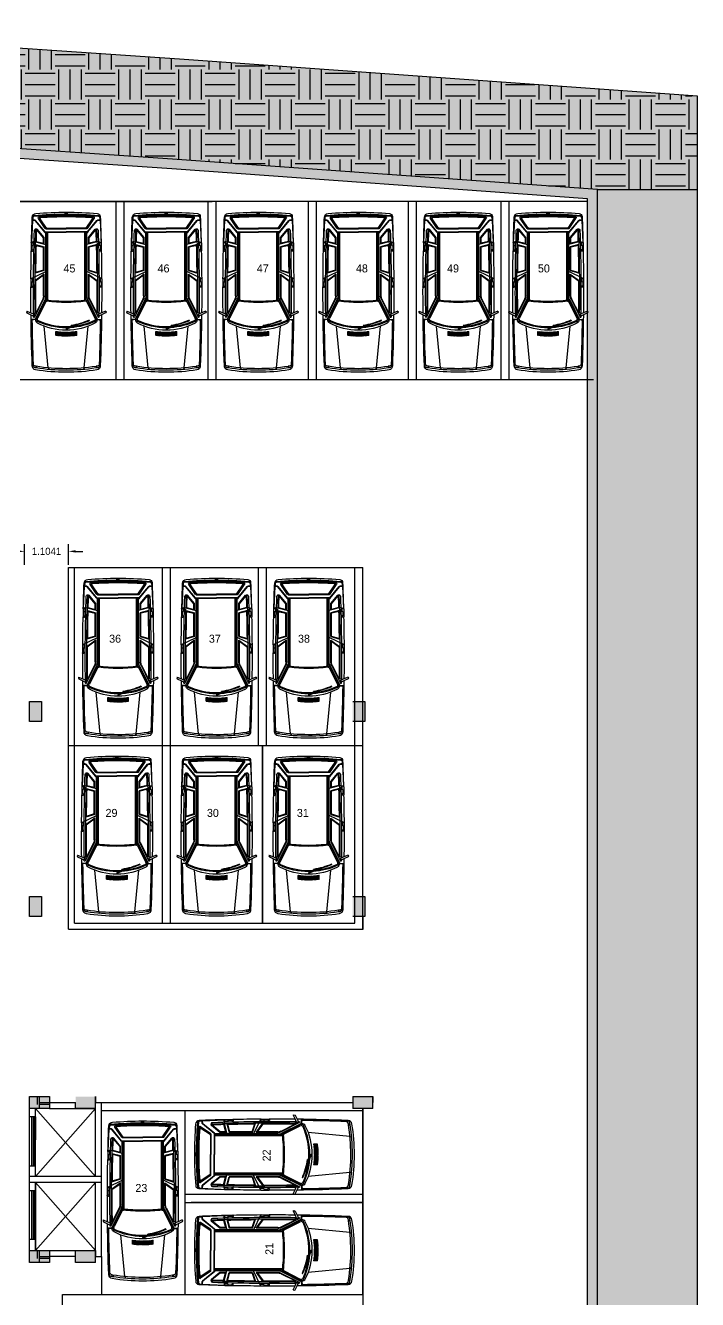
# Model space of a CAD drawing. Header units: millimetres. Extents: x 935 to 1399, y 512 to 900.
# Drawn here: x 1072.54 to 1089.33, y 725.12 to 756.95 of the extents above; entities that cross this region are included whole.
import ezdxf

# ---------------------------------------------------------------- set-up
doc = ezdxf.new("R2010")
doc.units = ezdxf.units.MM
for name, color, linetype in [('carros', 7, 'Continuous'), ('carross', 8, 'Continuous'), ('terrenos', 3, 'Continuous'), ('vista', 1, 'Continuous')]:
    doc.layers.add(name, color=color, linetype=linetype)
doc.dimstyles.get("Standard").update_dxf_attribs({"dimtxt": 0.18, "dimasz": 0.18, "dimexe": 0.18, "dimexo": 0.0625, "dimgap": 0.09, "dimtad": 0, "dimtih": 1, "dimtoh": 1, "dimdec": 4, "dimzin": 0, "dimdsep": 46, "dimtxsty": 'Standard', "dimcen": 0.09, "dimadec": 0, "dimazin": 0, "dimtfac": 1, "dimtdec": 4, "dimtofl": 0, "dimtmove": 0, "dimatfit": 3, "dimfxl": 0, "dimtolj": 1, "dimtzin": 0, "dimarcsym": 0})
pattern_1 = [(0, (1566.02895, 455.1888), (0.75, 0.75), [0.75, -0.75]), (0, (1566.02895, 455.47), (0.75, 0.75), [0.75, -0.75]), (0, (1566.02895, 455.7513), (0.75, 0.75), [0.75, -0.75]), (90, (1566.1227, 455.845), (-0.75, 0.75), [0.75, -0.75]), (90, (1566.40395, 455.845), (-0.75, 0.75), [0.75, -0.75]), (90, (1566.6852, 455.845), (-0.75, 0.75), [0.75, -0.75])]

# ---------------------------------------------------------------- blocks, each defined once
blk = doc.blocks.new('Carro_01')
at = {"layer": 'carros'}
for p, q in [((1.483, 0.983), (1.433, 0.882)), ((1.509, 0.993), (1.483, 0.983)), ((1.527, 0.986), (1.483, 0.882)), ((1.527, 0.986), (1.509, 0.993)), ((2.334, 0.887), (2.134, 0.887)), ((3.236, 0.876), (3.036, 0.876)), ((1.483, -0.983), (1.433, -0.882)), ((1.527, -0.986), (1.483, -0.882)), ((2.334, -0.887), (2.134, -0.887)), ((3.236, -0.876), (3.036, -0.876)), ((1.509, -0.993), (1.483, -0.983)), ((1.527, -0.986), (1.509, -0.993))]:
    blk.add_line(p, q, dxfattribs=at)
for centre, radius, start, end in [((4.854, 0), 4.854, 170.9233, 189.0767), ((0.16, 0.75), 0.1, 90, 170.9233), ((2.014, -48.263), 49.148, 90.6779, 92.1624), ((2.014, -48.263), 49.148, 89.8675, 90.619), ((2.134, 0.877), 0.01, 90, 127.9556), ((2.334, 0.877), 0.01, 43.8548, 90), ((2.014, -48.263), 49.148, 88.8155, 89.6188), ((3.036, 0.866), 0.01, 90, 126.2178), ((3.236, 0.866), 0.01, 18.3115, 90), ((2.014, -48.263), 49.148, 87.8125, 88.5644), ((3.887, 0.769), 0.08, 4.9189, 87.8125), ((-5.051, 0), 9.051, 0, 4.9189), ((-5.051, 0), 9.051, 355.1937, 0), ((0.16, -0.75), 0.1, 189.0767, 270), ((2.014, 48.263), 49.148, 267.8376, 269.3221), ((2.014, 48.263), 49.148, 269.381, 270.1325), ((2.134, -0.877), 0.01, 232.0444, 270), ((2.334, -0.877), 0.01, 270, 316.1452), ((2.014, 48.263), 49.148, 270.3812, 271.1845), ((3.036, -0.866), 0.01, 233.7822, 270), ((3.236, -0.866), 0.01, 270, 341.6885), ((2.014, 48.263), 49.148, 271.4356, 272.1713), ((3.869, -0.75), 0.1, 274.3337, 355.1937)]:
    blk.add_arc(centre, radius, start, end, dxfattribs=at)
at = {"layer": 'carross'}
for p, q in [((0.148, 0.744), (0.11, 0.744)), ((0.149, 0.749), (0.111, 0.749)), ((1.315, 0.765), (1.305, 0.88)), ((1.329, 0.776), (1.32, 0.88)), ((1.807, 0.538), (1.329, 0.776)), ((1.782, 0.528), (1.341, 0.748)), ((1.8, 0.53), (1.347, 0.756)), ((1.757, 0.515), (1.352, 0.717)), ((1.824, 0.574), (1.377, 0.797)), ((1.433, 0.882), (1.407, 0.83)), ((1.407, 0.83), (1.415, 0.816)), ((1.415, 0.81), (1.415, 0.816)), ((1.437, 0.807), (1.415, 0.816)), ((1.441, 0.805), (1.417, 0.805)), ((1.441, 0.8), (1.417, 0.8)), ((1.441, 0.795), (1.417, 0.795)), ((1.441, 0.79), (1.417, 0.79)), ((1.441, 0.785), (1.417, 0.785)), ((1.437, 0.807), (1.453, 0.811)), ((1.443, 0.808), (1.443, 0.807)), ((1.483, 0.882), (1.453, 0.811)), ((1.468, 0.817), (1.485, 0.743)), ((1.478, 0.817), (1.497, 0.737)), ((1.831, 0.587), (1.492, 0.756)), ((2.124, 0.877), (2.124, 0.854)), ((2.154, 0.844), (2.134, 0.844)), ((2.154, 0.859), (2.154, 0.844)), ((2.254, 0.869), (2.164, 0.869)), ((2.264, 0.859), (2.264, 0.844)), ((2.344, 0.844), (2.264, 0.844)), ((2.424, 0.569), (2.276, 0.772)), ((2.453, 0.554), (2.287, 0.782)), ((2.344, 0.877), (2.344, 0.844)), ((2.344, 0.877), (2.519, 0.514)), ((2.544, 0.554), (2.473, 0.78)), ((2.555, 0.569), (2.492, 0.77)), ((3.026, 0.866), (3.026, 0.843)), ((3.056, 0.833), (3.036, 0.833)), ((3.056, 0.848), (3.056, 0.833)), ((3.156, 0.858), (3.066, 0.858)), ((3.171, 0.759), (3.123, 0.569)), ((3.189, 0.768), (3.134, 0.554)), ((3.166, 0.848), (3.166, 0.833)), ((3.246, 0.833), (3.166, 0.833)), ((3.267, 0.806), (3.192, 0.514)), ((3.27, 0.756), (3.222, 0.569)), ((3.8, 0.844), (3.246, 0.87)), ((3.267, 0.806), (3.246, 0.87)), ((3.246, 0.866), (3.246, 0.833)), ((3.359, 0.569), (3.555, 0.731)), ((3.364, 0.554), (3.572, 0.725)), ((3.497, 0.534), (3.785, 0.771)), ((3.507, 0.529), (3.795, 0.766)), ((3.594, 0.527), (3.843, 0.695)), ((3.594, 0.515), (3.83, 0.674)), ((3.604, 0.497), (3.836, 0.654)), ((3.87, 0.835), (3.81, 0.84)), ((3.87, 0.835), (3.89, 0.834)), ((0.111, 0.45), (0.069, 0.43)), ((0.111, 0.45), (1.152, 0.55)), ((1.294, 0.574), (1.302, 0.571)), ((1.797, 0.484), (3.497, 0.484)), ((1.797, 0.464), (3.497, 0.464)), ((1.911, 0.569), (2.424, 0.569)), ((1.911, 0.554), (2.453, 0.554)), ((1.911, 0.514), (3.477, 0.514)), ((1.911, 0.504), (3.497, 0.504)), ((2.544, 0.554), (3.134, 0.554)), ((2.555, 0.569), (3.123, 0.569)), ((3.202, 0.554), (3.364, 0.554)), ((3.222, 0.569), (3.359, 0.569)), ((3.497, 0.504), (3.497, 0)), ((3.507, 0.529), (3.507, 0)), ((3.587, 0.514), (3.587, 0)), ((3.597, 0.485), (3.597, 0)), ((0.905, 0.053), (1.001, 0.053)), ((0.905, 0.029), (1.001, 0.029)), ((0.905, 0.005), (1.001, 0.005)), ((0.906, 0.077), (1.002, 0.077)), ((0.906, 0.067), (1.002, 0.067)), ((0.906, 0.019), (1.002, 0.019)), ((0.907, 0.043), (1.003, 0.043)), ((0.908, 0.101), (1.003, 0.101)), ((0.908, 0.091), (1.003, 0.091)), ((0.909, 0.125), (1.005, 0.125)), ((0.909, 0.115), (1.005, 0.115)), ((0.91, 0.139), (1.006, 0.139)), ((0.911, 0.15), (1.007, 0.15)), ((0.912, 0.164), (1.008, 0.164)), ((0.913, 0.174), (1.009, 0.174)), ((0.915, 0.188), (1.01, 0.188)), ((0.916, 0.198), (1.011, 0.198)), ((0.917, 0.212), (1.013, 0.212)), ((0.919, 0.222), (1.015, 0.222)), ((0.92, 0.236), (1.016, 0.236)), ((0.922, 0.246), (1.018, 0.246)), ((0.924, 0.26), (1.019, 0.26)), ((1.188, 0.278), (1.074, 0.009)), ((1.077, 0.003), (1.085, -0.001)), ((1.085, -0.001), (1.177, 0.23)), ((1.162, 0.124), (1.171, 0.123)), ((3.497, -0.504), (3.497, 0)), ((3.507, -0.529), (3.507, 0)), ((3.587, -0.514), (3.587, 0)), ((3.597, -0.485), (3.597, 0)), ((3.962, 0.03), (3.985, 0.03)), ((3.962, 0.03), (3.962, -0.03)), ((3.972, 0.02), (3.98, 0.02)), ((3.972, 0.02), (3.972, -0.02)), ((3.98, -0.02), (3.98, 0.02)), ((3.99, -0.025), (3.99, 0.025)), ((0.905, -0.005), (1.001, -0.005)), ((0.905, -0.029), (1.001, -0.029)), ((0.905, -0.053), (1.001, -0.053)), ((0.906, -0.019), (1.002, -0.019)), ((0.906, -0.067), (1.002, -0.067)), ((0.906, -0.077), (1.002, -0.077)), ((0.907, -0.043), (1.003, -0.043)), ((0.908, -0.091), (1.003, -0.091)), ((0.908, -0.101), (1.003, -0.101)), ((0.909, -0.115), (1.005, -0.115)), ((0.909, -0.125), (1.005, -0.125)), ((0.91, -0.139), (1.006, -0.139)), ((0.911, -0.15), (1.007, -0.15)), ((0.912, -0.164), (1.008, -0.164)), ((0.913, -0.174), (1.009, -0.174)), ((0.915, -0.188), (1.01, -0.188)), ((0.916, -0.198), (1.011, -0.198)), ((0.917, -0.212), (1.013, -0.212)), ((0.919, -0.222), (1.015, -0.222)), ((0.92, -0.236), (1.016, -0.236)), ((0.922, -0.246), (1.018, -0.246)), ((0.924, -0.26), (1.019, -0.26)), ((3.962, -0.03), (3.985, -0.03)), ((3.972, -0.02), (3.98, -0.02)), ((0.111, -0.45), (0.069, -0.43)), ((0.111, -0.45), (1.152, -0.55)), ((1.807, -0.538), (1.329, -0.776)), ((1.782, -0.528), (1.341, -0.748)), ((1.8, -0.53), (1.347, -0.756)), ((1.757, -0.515), (1.352, -0.717)), ((1.824, -0.574), (1.377, -0.797)), ((1.831, -0.587), (1.492, -0.756)), ((1.797, -0.464), (3.497, -0.464)), ((1.797, -0.484), (3.497, -0.484)), ((1.911, -0.504), (3.497, -0.504)), ((1.911, -0.514), (3.477, -0.514)), ((1.911, -0.554), (2.453, -0.554)), ((1.911, -0.569), (2.424, -0.569)), ((2.424, -0.569), (2.276, -0.772)), ((2.453, -0.554), (2.287, -0.782)), ((2.344, -0.877), (2.519, -0.514)), ((2.544, -0.554), (2.473, -0.78)), ((2.555, -0.569), (2.492, -0.77)), ((2.544, -0.554), (3.134, -0.554)), ((2.555, -0.569), (3.123, -0.569)), ((3.171, -0.759), (3.123, -0.569)), ((3.189, -0.768), (3.134, -0.554)), ((3.267, -0.806), (3.192, -0.514)), ((3.202, -0.554), (3.364, -0.554)), ((3.222, -0.569), (3.359, -0.569)), ((3.27, -0.756), (3.222, -0.569)), ((3.359, -0.569), (3.555, -0.731)), ((3.364, -0.554), (3.572, -0.725)), ((3.497, -0.534), (3.785, -0.771)), ((3.507, -0.529), (3.795, -0.766)), ((3.594, -0.515), (3.83, -0.674)), ((3.594, -0.527), (3.843, -0.695)), ((3.604, -0.497), (3.836, -0.654)), ((0.148, -0.744), (0.11, -0.744)), ((0.149, -0.749), (0.111, -0.749)), ((1.315, -0.765), (1.305, -0.88)), ((1.329, -0.776), (1.32, -0.88)), ((1.407, -0.83), (1.415, -0.816)), ((1.433, -0.882), (1.407, -0.83)), ((1.437, -0.807), (1.415, -0.816)), ((1.415, -0.81), (1.415, -0.816)), ((1.441, -0.785), (1.417, -0.785)), ((1.441, -0.79), (1.417, -0.79)), ((1.441, -0.795), (1.417, -0.795)), ((1.441, -0.8), (1.417, -0.8)), ((1.441, -0.805), (1.417, -0.805)), ((1.437, -0.807), (1.453, -0.811)), ((1.443, -0.808), (1.443, -0.807)), ((1.483, -0.882), (1.453, -0.811)), ((1.468, -0.817), (1.485, -0.743)), ((1.478, -0.817), (1.497, -0.737)), ((2.124, -0.877), (2.124, -0.854)), ((2.154, -0.844), (2.134, -0.844)), ((2.154, -0.859), (2.154, -0.844)), ((2.254, -0.869), (2.164, -0.869)), ((2.344, -0.844), (2.264, -0.844)), ((2.264, -0.859), (2.264, -0.844)), ((2.344, -0.877), (2.344, -0.844)), ((3.026, -0.866), (3.026, -0.843)), ((3.056, -0.833), (3.036, -0.833)), ((3.056, -0.848), (3.056, -0.833)), ((3.156, -0.858), (3.066, -0.858)), ((3.166, -0.848), (3.166, -0.833)), ((3.246, -0.833), (3.166, -0.833)), ((3.8, -0.844), (3.245, -0.87)), ((3.267, -0.806), (3.246, -0.87)), ((3.246, -0.866), (3.246, -0.833)), ((3.87, -0.835), (3.81, -0.84)), ((3.87, -0.835), (3.89, -0.834))]:
    blk.add_line(p, q, dxfattribs=at)
for centre, radius, start, end in [((4.854, 0), 4.804, 171.1155, 189.0767), ((4.854, 0), 4.764, 171.0197, 189.0767), ((0.11, 0.742), 0.002, 90, 171.1155), ((4.854, 0), 4.804, 170.4938, 171.0068), ((0.111, 0.751), 0.002, 171.0068, 270), ((0.165, 0.785), 0.05, 92.1586, 170.4938), ((4.854, 0), 4.764, 170.5798, 170.9588), ((0.204, 0.772), 0.05, 92.1145, 170.5798), ((2.014, -48.263), 49.133, 90.8253, 92.1586), ((2.014, -48.263), 49.118, 90.8239, 92.1145), ((2.609, 0), 1.557, 152.5696, 180), ((2.824, 0), 1.712, 154.9617, 176.4075), ((2.824, 0), 1.689, 155.787, 174.044), ((1.307, 0.676), 0.09, 84.5936, 152.5696), ((1.318, 0.704), 0.05, 63.4654, 154.9617), ((1.329, 0.672), 0.05, 63.4654, 155.787), ((1.307, 0.676), 0.09, 63.4654, 84.5936), ((1.382, 0.806), 0.01, 90.7267, 243.4654), ((2.004, -48.263), 49.083, 90.6881, 90.7267), ((1.42, 0.81), 0.005, 179.0858, 270), ((1.417, 0.802), 0.0025, 90, 270), ((1.417, 0.797), 0.0025, 90, 270), ((1.417, 0.792), 0.0025, 90, 270), ((1.417, 0.787), 0.0025, 90, 270), ((1.441, 0.807), 0.002, 270, 0), ((1.441, 0.802), 0.0025, 270, 90), ((1.441, 0.797), 0.0025, 270, 90), ((1.441, 0.792), 0.0025, 270, 90), ((1.441, 0.787), 0.0025, 270, 90), ((2.004, -48.263), 49.083, 88.1977, 90.6405), ((2.014, -48.276), 49.058, 88.1975, 90.6155), ((2.014, -48.276), 49.048, 89.6943, 90.613), ((2.014, -48.276), 49.038, 89.6857, 90.6104), ((2.134, 0.877), 0.01, 127.9556, 180), ((2.134, 0.854), 0.01, 180, 270), ((2.164, 0.859), 0.01, 90, 180), ((2.254, 0.859), 0.01, 0, 90), ((2.334, 0.877), 0.01, 0, 43.8548), ((2.014, -48.276), 49.048, 88.648, 89.4413), ((2.014, -48.276), 49.038, 88.6507, 89.4376), ((3.036, 0.866), 0.01, 126.2178, 180), ((3.036, 0.843), 0.01, 180, 270), ((3.066, 0.848), 0.01, 90, 180), ((3.156, 0.848), 0.01, 0, 90), ((3.236, 0.866), 0.01, 0, 18.3115), ((2.021, -48.276), 49.038, 88.2196, 88.5437), ((2.014, -48.276), 49.048, 88.2063, 88.5332), ((3.544, 0.729), 0.01, 4.7318, 88.2196), ((3.546, 0.756), 0.04, 309.4569, 88.1977), ((3.549, 0.738), 0.01, 309.4569, 88.2063), ((3.557, 0.738), 0.02, 309.4569, 88.1975), ((3.753, 0.809), 0.05, 309.4569, 5.2509), ((3.763, 0.805), 0.05, 309.4569, 5.2166), ((-5.051, 0), 8.891, 5.2509, 5.4442), ((-5.051, 0), 8.901, 5.2166, 5.4164), ((3.846, 0.649), 0.03, 4.1736, 124.0503), ((3.847, 0.638), 0.02, 4.0995, 124.0503), ((3.86, 0.67), 0.03, 4.3027, 124.0503), ((-5.051, 0), 8.941, 0, 4.0995), ((3.869, 0.805), 0.03, 5.1565, 87.8353), ((-5.051, 0), 8.951, 0, 4.1736), ((3.889, 0.804), 0.03, 5.1401, 87.8118), ((-5.051, 0), 8.966, 0, 4.3027), ((-5.051, 0), 8.986, 0, 5.1565), ((-5.051, 0), 9.006, 0, 5.1401), ((2.929, -0.147), 1.793, 156.3489, 171.0944), ((2.923, -0.146), 1.773, 156.163, 171.2804), ((1.292, 0.57), 0.005, 66.1887, 156.3489), ((6.027, 0), 4.281, 173.5027, 180), ((1.744, 0.488), 0.03, 353.5027, 63.4654), ((6.027, 0), 4.258, 173.2878, 180), ((1.768, 0.501), 0.03, 353.2878, 63.4654), ((1.911, 0.754), 0.25, 243.4654, 270), ((1.911, 0.754), 0.24, 243.4654, 270), ((1.911, 0.754), 0.2, 243.4654, 270), ((1.911, 0.754), 0.185, 243.4654, 270), ((3.503, 0.508), 0.0261, 102.129, 167.871), ((3.602, 0.514), 0.015, 124.0503, 180), ((3.602, 0.502), 0.015, 124.0503, 180), ((3.612, 0.485), 0.015, 124.0503, 180), ((0.914, 0.059), 0.0108, 133.8665, 215.2785), ((0.914, 0.035), 0.0108, 133.8665, 215.2785), ((0.914, 0.011), 0.0108, 133.8665, 215.2785), ((0.915, 0.084), 0.0108, 133.8665, 215.2785), ((0.916, 0.108), 0.0108, 133.8665, 215.2785), ((0.918, 0.132), 0.0108, 133.8665, 215.2785), ((0.92, 0.156), 0.0108, 133.8665, 215.2785), ((0.922, 0.18), 0.0108, 133.8665, 215.2785), ((0.925, 0.204), 0.0108, 133.8665, 215.2785), ((0.928, 0.228), 0.0108, 133.8665, 215.2785), ((0.931, 0.253), 0.0108, 133.8665, 215.2785), ((0.994, 0.061), 0.0107, 313.1344, 35.5646), ((0.994, 0.036), 0.0107, 313.1344, 35.5646), ((0.994, 0.013), 0.0107, 313.1344, 35.5646), ((0.995, 0.085), 0.0107, 313.1344, 35.5646), ((0.996, 0.109), 0.0107, 313.1344, 35.5646), ((0.997, 0.133), 0.0107, 313.1344, 35.5646), ((0.999, 0.157), 0.0107, 313.1344, 35.5646), ((1.002, 0.182), 0.0107, 313.1344, 35.5646), ((1.004, 0.206), 0.0107, 313.1344, 35.5646), ((1.007, 0.23), 0.0107, 313.1344, 35.5646), ((1.011, 0.254), 0.0107, 313.1344, 35.5646), ((2.609, 0), 1.557, 180, 207.4304), ((1.079, 0.007), 0.005, 157.0783, 247.0783), ((2.824, 0), 1.712, 177.6158, 180), ((2.824, 0), 1.712, 180, 205.0383), ((2.824, 0), 1.689, 175.246, 180), ((2.824, 0), 1.689, 180, 204.213), ((1.172, 0.2), 0.005, 171.0944, 261.2547), ((6.027, 0), 4.281, 180, 186.4973), ((6.027, 0), 4.258, 180, 186.7122), ((-5.051, 0), 8.941, 355.9005, 0), ((-5.051, 0), 8.951, 355.8264, 0), ((-5.051, 0), 8.966, 355.6973, 0), ((-5.051, 0), 8.986, 354.8435, 0), ((-5.051, 0), 9.006, 354.8599, 0), ((3.985, 0.025), 0.005, 360, 90), ((0.914, -0.011), 0.0108, 144.7215, 226.1335), ((0.914, -0.035), 0.0108, 144.7215, 226.1335), ((0.914, -0.059), 0.0108, 144.7215, 226.1335), ((0.915, -0.084), 0.0108, 144.7215, 226.1335), ((0.916, -0.108), 0.0108, 144.7215, 226.1335), ((0.918, -0.132), 0.0108, 144.7215, 226.1335), ((0.92, -0.156), 0.0108, 144.7215, 226.1335), ((0.922, -0.18), 0.0108, 144.7215, 226.1335), ((0.925, -0.204), 0.0108, 144.7215, 226.1335), ((0.928, -0.228), 0.0108, 144.7215, 226.1335), ((0.931, -0.253), 0.0108, 144.7215, 226.1335), ((0.994, -0.013), 0.0107, 324.4354, 46.8656), ((0.994, -0.036), 0.0107, 324.4354, 46.8656), ((0.994, -0.061), 0.0107, 324.4354, 46.8656), ((0.995, -0.085), 0.0107, 324.4354, 46.8656), ((0.996, -0.109), 0.0107, 324.4354, 46.8656), ((0.997, -0.133), 0.0107, 324.4354, 46.8656), ((0.999, -0.157), 0.0107, 324.4354, 46.8656), ((1.002, -0.182), 0.0107, 324.4354, 46.8656), ((1.004, -0.206), 0.0107, 324.4354, 46.8656), ((1.007, -0.23), 0.0107, 324.4354, 46.8656), ((1.011, -0.254), 0.0107, 324.4354, 46.8656), ((3.985, -0.025), 0.005, 270, 360), ((1.744, -0.488), 0.03, 296.5346, 6.4973), ((1.768, -0.501), 0.03, 296.5346, 6.7122), ((1.911, -0.754), 0.25, 90, 116.5346), ((1.911, -0.754), 0.24, 90, 116.5346), ((1.911, -0.754), 0.2, 90, 116.5346), ((1.911, -0.754), 0.185, 90, 116.5346), ((3.503, -0.508), 0.0261, 192.129, 257.871), ((3.602, -0.502), 0.015, 180, 235.9497), ((3.602, -0.514), 0.015, 180, 235.9497), ((3.612, -0.485), 0.015, 180, 235.9497), ((0.16, -0.75), 0.1, 189.0767, 270), ((0.11, -0.742), 0.002, 188.8845, 270), ((0.111, -0.751), 0.002, 90, 188.9932), ((4.854, 0), 4.804, 188.9932, 189.5062), ((0.165, -0.785), 0.05, 189.5062, 267.8414), ((4.854, 0), 4.764, 189.0412, 189.4202), ((0.204, -0.772), 0.05, 189.4202, 267.8855), ((2.014, 48.263), 49.133, 267.8414, 269.1747), ((2.014, 48.263), 49.118, 267.8855, 269.1761), ((1.307, -0.676), 0.09, 207.4304, 275.4064), ((1.318, -0.704), 0.05, 205.0383, 296.5346), ((1.329, -0.672), 0.05, 204.213, 296.5346), ((1.307, -0.676), 0.09, 275.4064, 296.5346), ((1.382, -0.806), 0.01, 116.5346, 269.2733), ((2.004, 48.263), 49.083, 269.2733, 269.3119), ((1.417, -0.787), 0.0025, 90, 270), ((1.417, -0.792), 0.0025, 90, 270), ((1.417, -0.797), 0.0025, 90, 270), ((1.417, -0.802), 0.0025, 90, 270), ((1.42, -0.81), 0.005, 90, 180.9142), ((1.441, -0.787), 0.0025, 270, 90), ((1.441, -0.792), 0.0025, 270, 90), ((1.441, -0.797), 0.0025, 270, 90), ((1.441, -0.802), 0.0025, 270, 90), ((1.441, -0.807), 0.002, 0, 90), ((2.004, 48.263), 49.083, 269.3595, 271.8023), ((2.014, 48.276), 49.058, 269.3845, 271.8025), ((2.014, 48.276), 49.048, 269.387, 270.3057), ((2.014, 48.276), 49.038, 269.3896, 270.3143), ((2.134, -0.854), 0.01, 90, 180), ((2.134, -0.877), 0.01, 180, 232.0444), ((2.164, -0.859), 0.01, 180, 270), ((2.254, -0.859), 0.01, 270, 360), ((2.334, -0.877), 0.01, 316.1452, 360), ((2.014, 48.276), 49.048, 270.5587, 271.352), ((2.014, 48.276), 49.038, 270.5624, 271.3493), ((3.036, -0.843), 0.01, 90, 180), ((3.036, -0.866), 0.01, 180, 233.7822), ((3.066, -0.848), 0.01, 180, 270), ((3.156, -0.848), 0.01, 270, 360), ((3.236, -0.866), 0.01, 341.6885, 360), ((2.021, 48.276), 49.038, 271.4563, 271.7804), ((2.014, 48.276), 49.048, 271.4668, 271.7937), ((3.544, -0.729), 0.01, 271.7804, 355.2682), ((3.546, -0.756), 0.04, 271.8023, 50.5431), ((3.549, -0.738), 0.01, 271.7937, 50.5431), ((3.557, -0.738), 0.02, 271.8025, 50.5431), ((3.753, -0.809), 0.05, 354.7491, 50.5431), ((3.763, -0.805), 0.05, 354.7834, 50.5431), ((-5.051, 0), 8.891, 354.5558, 354.7491), ((-5.051, 0), 8.901, 354.5836, 354.7834), ((3.846, -0.649), 0.03, 235.9497, 355.8264), ((3.847, -0.638), 0.02, 235.9497, 355.9005), ((3.86, -0.67), 0.03, 235.9497, 355.6973), ((3.869, -0.805), 0.03, 272.1647, 354.8435), ((3.889, -0.804), 0.03, 272.1882, 354.8599)]:
    blk.add_arc(centre, radius, start, end, dxfattribs=at)
blk = doc.blocks.new('*D89')
at = {"color": 0, "lineweight": -2, "transparency": 16777216}
for p, q in [((1072.51, 743.47), (1072.51, 743.989)), ((1073.614, 743.47), (1073.614, 743.989)), ((1072.33, 743.809), (1072.15, 743.809)), ((1073.794, 743.809), (1073.974, 743.809))]:
    blk.add_line(p, q, dxfattribs=at)
at = {"color": 0, "transparency": 16777216}
for points in [[(1072.33, 743.839), (1072.33, 743.779), (1072.51, 743.809)], [(1073.794, 743.839), (1073.794, 743.779), (1073.614, 743.809)]]:
    blk.add_solid(points, dxfattribs=at)
at = {"layer": 'Defpoints', "color": 0, "transparency": 16777216}
for p in [(1073.614, 743.809), (1072.51, 743.407), (1073.614, 743.407)]:
    blk.add_point(p, dxfattribs=at)
at = {"color": 0, "transparency": 16777216, "insert": (1073.062, 743.809), "char_height": 0.18, "attachment_point": 5}
blk.add_mtext('\\A1;1.1041', dxfattribs=at)

msp = doc.modelspace()

# ---------------------------------------------------------------- hatches: boundary and pattern name
h = msp.add_hatch()
h.set_pattern_fill('EARTH', color=254, scale=3, style=0)
h.set_pattern_definition(pattern_1)
h.paths.add_polyline_path([(1076.38847, 756.10494), (1065.58653, 756.83816), (1055.20994, 756.94705), (1055.20994, 754.42068), (1057.70994, 754.42068), (1065.48868, 754.33905), (1076.21472, 753.61098), (1086.83236, 752.85228), (1089.33236, 752.85228), (1089.33236, 755.18001)])
h = msp.add_hatch()
h.set_pattern_fill('EARTH', color=254, scale=3, style=0)
h.set_pattern_definition(pattern_1)
h.paths.add_polyline_path([(1089.33236, 755.18001), (1076.38847, 756.10494), (1065.58653, 756.83816), (1055.20994, 756.94705), (1055.20994, 708.1276), (1057.70994, 708.1276), (1057.70994, 710.8776), (1057.70994, 754.42068), (1065.48868, 754.33905), (1076.21472, 753.61098), (1086.83236, 752.85228), (1086.83236, 710.6276), (1057.70994, 710.6276), (1057.70994, 708.1276), (1089.33236, 708.1276)])
h = msp.add_hatch(color=3)
h.paths.add_polyline_path([(1057.70994, 741.19418), (1057.95994, 741.19418), (1057.95994, 748.40743), (1057.70994, 748.40743)])
h.paths.add_polyline_path([(1057.95994, 750.02532), (1057.85912, 750.07511), (1057.87438, 750.11088), (1057.95994, 750.07438), (1057.95994, 752.85228), (1057.70994, 752.85228), (1057.70994, 748.40743), (1057.95994, 748.40743)])
h.paths.add_polyline_path([(1057.70994, 752.85228), (1057.95994, 752.85228), (1057.95994, 754.16804), (1057.96256, 754.41803), (1057.70994, 754.42068)])
h.paths.add_polyline_path([(1057.96256, 754.41803), (1057.95994, 754.16804), (1065.47889, 754.08914), (1076.19735, 753.36159), (1083.32483, 752.85228), (1086.83236, 752.85228), (1076.21472, 753.61098), (1065.48868, 754.33905)])
h.paths.add_polyline_path([(1086.83236, 752.85228), (1083.32483, 752.85228), (1086.58236, 752.61951), (1086.58236, 715.5276), (1086.58236, 710.8776), (1057.95994, 710.8776), (1057.95994, 741.19418), (1057.70994, 741.19418), (1057.70994, 710.6276), (1086.83236, 710.6276)])
h = msp.add_hatch(color=7)
h.paths.add_polyline_path([(1072.93906, 740.06244), (1072.63906, 740.06244), (1072.63906, 739.56244), (1072.93906, 739.56244)])
h.paths.add_polyline_path([(1072.93906, 735.1901), (1072.63906, 735.1901), (1072.63906, 734.6901), (1072.93906, 734.6901)])
h = msp.add_hatch(color=7)
h.paths.add_polyline_path([(1081.01406, 740.06244), (1080.71406, 740.06244), (1080.71406, 739.56244), (1081.01406, 739.56244)])
h.paths.add_polyline_path([(1081.01406, 735.1901), (1080.71406, 735.1901), (1080.71406, 734.6901), (1081.01406, 734.6901)])
for color, points in [(256, [(1073.13906, 730.1901), (1072.63906, 730.1901), (1072.63906, 729.8901), (1073.13906, 729.8901)]), (256, [(1073.13906, 730.1901), (1072.63906, 730.1901), (1072.63906, 729.8901), (1073.13906, 729.8901)]), (256, [(1073.13906, 730.1901), (1072.63906, 730.1901), (1072.63906, 729.8901), (1073.13906, 729.8901)]), (256, [(1074.28906, 730.1901), (1073.78906, 730.1901), (1073.78906, 729.8901), (1074.28906, 729.8901)]), (256, [(1074.28906, 730.1901), (1073.78906, 730.1901), (1073.78906, 729.8901), (1074.28906, 729.8901)]), (256, [(1074.28906, 730.1901), (1073.78906, 730.1901), (1073.78906, 729.8901), (1074.28906, 729.8901)]), (7, [(1081.21406, 730.1901), (1080.71406, 730.1901), (1080.71406, 729.8901), (1081.21406, 729.8901)]), (256, [(1073.13906, 726.3401), (1072.63906, 726.3401), (1072.63906, 726.0401), (1073.13906, 726.0401)]), (256, [(1073.13906, 726.3401), (1072.63906, 726.3401), (1072.63906, 726.0401), (1073.13906, 726.0401)]), (256, [(1073.13906, 726.3401), (1072.63906, 726.3401), (1072.63906, 726.0401), (1073.13906, 726.0401)]), (256, [(1074.28906, 726.3401), (1073.78906, 726.3401), (1073.78906, 726.0401), (1074.28906, 726.0401)]), (256, [(1074.28906, 726.3401), (1073.78906, 726.3401), (1073.78906, 726.0401), (1074.28906, 726.0401)]), (256, [(1074.28906, 726.3401), (1073.78906, 726.3401), (1073.78906, 726.0401), (1074.28906, 726.0401)])]:
    msp.add_hatch(color=color).paths.add_polyline_path(points)

# ---------------------------------------------------------------- linework, layer by layer
at = {"color": 254}
for p, q in [((1086.83236, 752.85228), (1089.33236, 752.85228)), ((1080.96406, 734.6901), (1080.96406, 734.36258)), ((1080.71406, 730.1901), (1080.71406, 729.8901))]:
    msp.add_line(p, q, dxfattribs=at)
for p, q in [((1072.63906, 739.56244), (1072.63906, 740.06244)), ((1072.63906, 740.06244), (1072.93906, 740.06244)), ((1072.93906, 740.06244), (1072.93906, 739.56244)), ((1080.71406, 740.06244), (1081.01406, 740.06244)), ((1080.96406, 739.86244), (1080.96406, 740.06244)), ((1080.96406, 739.56244), (1080.96406, 740.06244)), ((1081.01406, 740.06244), (1081.01406, 739.56244)), ((1072.93906, 739.56244), (1072.63906, 739.56244)), ((1081.01406, 739.56244), (1080.71406, 739.56244)), ((1079.36406, 738.96258), (1079.86406, 738.96258)), ((1072.63906, 734.6901), (1072.63906, 735.1901)), ((1072.63906, 735.1901), (1072.93906, 735.1901)), ((1072.93906, 735.1901), (1072.93906, 734.6901)), ((1080.71406, 735.1901), (1081.01406, 735.1901)), ((1080.96406, 734.9901), (1080.96406, 735.1901)), ((1080.96406, 734.6901), (1080.96406, 735.1901)), ((1081.01406, 735.1901), (1081.01406, 734.6901)), ((1072.93906, 734.6901), (1072.63906, 734.6901)), ((1081.01406, 734.6901), (1080.71406, 734.6901)), ((1079.36406, 734.51773), (1079.86406, 734.51773)), ((1072.63906, 729.8901), (1072.63906, 730.1901)), ((1072.63906, 730.1901), (1073.13906, 730.1901)), ((1072.63906, 729.8901), (1072.63906, 730.1901)), ((1072.63906, 730.1901), (1073.13906, 730.1901)), ((1072.63906, 729.8901), (1072.63906, 730.1901)), ((1072.63906, 730.1901), (1073.13906, 730.1901)), ((1072.83906, 730.1901), (1073.13906, 730.1901)), ((1072.83906, 729.9901), (1072.83906, 730.1901)), ((1072.83906, 730.1901), (1073.13906, 730.1901)), ((1072.83906, 729.9901), (1072.83906, 730.1901)), ((1072.83906, 730.1901), (1073.13906, 730.1901)), ((1072.83906, 729.9901), (1072.83906, 730.1901)), ((1072.88906, 729.8901), (1072.88906, 730.1901)), ((1072.88906, 729.8901), (1072.88906, 730.1901)), ((1072.88906, 729.8901), (1072.88906, 730.1901)), ((1073.13906, 730.1901), (1073.13906, 729.9901)), ((1073.13906, 730.1901), (1073.13906, 729.8901)), ((1073.13906, 730.1901), (1073.13906, 729.9901)), ((1073.13906, 730.1901), (1073.13906, 729.8901)), ((1073.13906, 730.1901), (1073.13906, 729.9901)), ((1073.13906, 730.1901), (1073.13906, 729.8901)), ((1074.28906, 729.8901), (1074.28906, 730.1901)), ((1074.28906, 730.1901), (1074.28906, 730.0401)), ((1074.28906, 729.8901), (1074.28906, 730.1901)), ((1074.28906, 729.8901), (1074.28906, 730.1901)), ((1074.28906, 730.1901), (1074.28906, 730.0401)), ((1074.28906, 729.8901), (1074.28906, 730.1901)), ((1074.28906, 729.8901), (1074.28906, 730.1901)), ((1074.28906, 730.1901), (1074.28906, 730.0401)), ((1074.28906, 729.8901), (1074.28906, 730.1901)), ((1081.21406, 729.8901), (1081.21406, 730.1901)), ((1081.21406, 730.1901), (1081.21406, 730.0401)), ((1081.21406, 729.8901), (1081.21406, 730.1901)), ((1081.21406, 729.8901), (1081.21406, 730.1901)), ((1081.21406, 730.1901), (1081.21406, 730.0401)), ((1081.21406, 729.8901), (1081.21406, 730.1901)), ((1081.21406, 729.8901), (1081.21406, 730.1901)), ((1081.21406, 730.1901), (1081.21406, 730.0401)), ((1081.21406, 729.8901), (1081.21406, 730.1901)), ((1073.13906, 729.8901), (1072.63906, 729.8901)), ((1073.13906, 729.8901), (1072.63906, 729.8901)), ((1073.13906, 729.8901), (1072.63906, 729.8901)), ((1072.88906, 730.0401), (1073.13906, 730.0401)), ((1072.88906, 730.0401), (1073.13906, 730.0401)), ((1072.88906, 730.0401), (1073.13906, 730.0401)), ((1073.13906, 729.9901), (1072.88906, 729.9901)), ((1073.13906, 729.9901), (1072.88906, 729.9901)), ((1073.13906, 729.9901), (1072.88906, 729.9901)), ((1073.78906, 729.8901), (1073.78906, 730.0401)), ((1074.28906, 729.8901), (1073.78906, 729.8901)), ((1074.28906, 729.8901), (1073.78906, 729.8901)), ((1074.28906, 729.8901), (1073.78906, 729.8901)), ((1081.21406, 729.8901), (1080.71406, 729.8901)), ((1081.21406, 729.8901), (1080.71406, 729.8901)), ((1081.21406, 729.8901), (1080.71406, 729.8901)), ((1072.63906, 726.0401), (1072.63906, 726.3401)), ((1072.63906, 726.3401), (1073.13906, 726.3401)), ((1072.63906, 726.0401), (1072.63906, 726.3401)), ((1072.63906, 726.3401), (1073.13906, 726.3401)), ((1072.63906, 726.0401), (1072.63906, 726.3401)), ((1072.63906, 726.3401), (1073.13906, 726.3401)), ((1072.83906, 726.3401), (1073.13906, 726.3401)), ((1072.83906, 726.1401), (1072.83906, 726.3401)), ((1072.83906, 726.3401), (1073.13906, 726.3401)), ((1072.83906, 726.1401), (1072.83906, 726.3401)), ((1072.83906, 726.3401), (1073.13906, 726.3401)), ((1072.83906, 726.1401), (1072.83906, 726.3401)), ((1072.88906, 726.0401), (1072.88906, 726.3401)), ((1072.88906, 726.0401), (1072.88906, 726.3401)), ((1072.88906, 726.0401), (1072.88906, 726.3401)), ((1073.13906, 726.3401), (1073.13906, 726.1401)), ((1073.13906, 726.3401), (1073.13906, 726.0401)), ((1073.13906, 726.3401), (1073.13906, 726.1401)), ((1073.13906, 726.3401), (1073.13906, 726.0401)), ((1073.13906, 726.3401), (1073.13906, 726.1401)), ((1073.13906, 726.3401), (1073.13906, 726.0401)), ((1073.78906, 726.0401), (1073.78906, 726.3401)), ((1074.28906, 726.3401), (1074.28906, 726.1901)), ((1074.28906, 726.0401), (1074.28906, 726.3401)), ((1074.28906, 726.3401), (1074.28906, 726.1901)), ((1074.28906, 726.0401), (1074.28906, 726.3401)), ((1074.28906, 726.3401), (1074.28906, 726.1901)), ((1074.28906, 726.0401), (1074.28906, 726.3401)), ((1073.13906, 726.0401), (1072.63906, 726.0401)), ((1073.13906, 726.0401), (1072.63906, 726.0401)), ((1073.13906, 726.0401), (1072.63906, 726.0401)), ((1072.88906, 726.1901), (1073.13906, 726.1901)), ((1072.88906, 726.1901), (1073.13906, 726.1901)), ((1072.88906, 726.1901), (1073.13906, 726.1901)), ((1073.13906, 726.1401), (1072.88906, 726.1401)), ((1073.13906, 726.1401), (1072.88906, 726.1401)), ((1073.13906, 726.1401), (1072.88906, 726.1401)), ((1074.28906, 726.0401), (1073.78906, 726.0401)), ((1074.28906, 726.0401), (1073.78906, 726.0401)), ((1074.28906, 726.0401), (1073.78906, 726.0401))]:
    msp.add_line(p, q)
at = {"color": 1}
for p, q in [((1078.46406, 738.96258), (1078.46406, 734.51773)), ((1078.46406, 738.96258), (1078.46406, 734.51773)), ((1072.78906, 729.8901), (1074.28906, 728.1901)), ((1074.28906, 729.8901), (1072.78906, 728.1901)), ((1074.26921, 729.8901), (1074.28906, 729.8901)), ((1074.43906, 730.0401), (1076.36921, 730.0401)), ((1076.51921, 729.8401), (1076.51921, 725.2401)), ((1080.96406, 725.2401), (1080.96406, 729.8901)), ((1072.78906, 728.0401), (1074.28906, 726.3401)), ((1074.28906, 728.0401), (1072.78906, 726.3401)), ((1080.96406, 727.5401), (1076.67436, 727.5401)), ((1080.96406, 727.5401), (1076.67436, 727.5401)), ((1072.78906, 726.5101), (1072.78906, 726.4901)), ((1074.43906, 726.1901), (1074.43906, 725.2401))]:
    msp.add_line(p, q, dxfattribs=at)
at = {"color": 7}
msp.add_line((1080.71406, 730.1901), (1081.21406, 730.1901), dxfattribs=at)
at = {"color": 6}
for p, q in [((1072.63906, 727.19377), (1072.63906, 730.0401)), ((1072.78906, 728.3651), (1072.78906, 729.8901)), ((1073.13906, 730.0401), (1073.78906, 730.0401)), ((1073.13906, 729.8901), (1074.28906, 729.8901)), ((1074.28906, 730.0401), (1074.43906, 730.0401)), ((1074.28906, 728.5401), (1074.28906, 729.8901)), ((1074.28906, 729.3901), (1074.28906, 729.8901)), ((1074.28906, 728.2401), (1074.28906, 729.8901)), ((1074.28906, 728.1901), (1074.28906, 729.8901)), ((1074.43906, 728.1901), (1074.43906, 730.0401)), ((1074.43906, 726.3401), (1074.43906, 729.8901)), ((1074.43906, 728.2401), (1074.43906, 729.8901)), ((1072.78906, 729.68319), (1072.63906, 729.68319)), ((1072.78906, 729.68319), (1072.78906, 729.10819)), ((1072.78906, 729.10819), (1072.78906, 729.68319)), ((1074.28906, 728.3651), (1074.28906, 729.59665)), ((1072.63906, 728.45819), (1072.78906, 728.45819)), ((1072.63906, 726.61375), (1072.63906, 728.41742)), ((1072.78906, 728.1901), (1072.78906, 728.45819)), ((1074.43906, 728.1901), (1072.63906, 728.1901)), ((1072.63906, 726.3401), (1072.63906, 728.04472)), ((1074.43906, 728.0401), (1072.63906, 728.0401)), ((1072.78906, 728.0401), (1072.78906, 726.5401)), ((1072.78906, 727.44242), (1072.78906, 728.0401)), ((1072.78906, 726.5401), (1072.78906, 728.0401)), ((1072.78906, 726.3401), (1072.78906, 728.0401)), ((1074.28906, 726.3401), (1074.28906, 728.0401)), ((1074.43906, 726.3401), (1074.43906, 728.0401)), ((1074.43906, 726.3401), (1074.43906, 728.0401)), ((1074.43906, 726.3401), (1074.43906, 728.0401)), ((1072.63906, 727.39108), (1072.63906, 727.91838)), ((1072.63906, 727.83875), (1072.78906, 727.83875)), ((1072.78906, 727.63235), (1072.78906, 726.3401)), ((1072.78906, 727.63235), (1072.78906, 726.3401)), ((1072.78906, 727.63235), (1072.78906, 726.3401)), ((1072.63906, 727.39108), (1072.63906, 727.41375)), ((1074.43906, 726.3401), (1074.43906, 726.75316)), ((1074.43906, 726.1901), (1074.43906, 726.75316)), ((1072.78906, 726.61375), (1072.63906, 726.61375)), ((1072.78906, 726.3401), (1074.28906, 726.3401)), ((1073.78906, 726.1901), (1073.13906, 726.1901)), ((1074.28906, 726.1901), (1074.43906, 726.1901))]:
    msp.add_line(p, q, dxfattribs=at)
at = {"color": 3}
for p, q in [((1072.69406, 728.45819), (1072.69406, 729.68319)), ((1072.73406, 728.45819), (1072.73406, 729.68319)), ((1072.76406, 729.68319), (1072.76406, 728.45819)), ((1072.69406, 726.61375), (1072.69406, 727.83875)), ((1072.73406, 726.61375), (1072.73406, 727.83875)), ((1072.76406, 727.83875), (1072.76406, 726.61375))]:
    msp.add_line(p, q, dxfattribs=at)
at = {"layer": 'terrenos', "color": 7}
msp.add_lwpolyline([(1055.20994, 708.1276), (1089.33236, 708.1276), (1089.33236, 755.18001), (1076.38847, 756.10494), (1065.58653, 756.83816), (1055.20994, 756.94705)], close=True, dxfattribs=at)
for points in [[(1057.70994, 710.6276), (1086.83236, 710.6276), (1086.83236, 752.85228), (1076.21472, 753.61098), (1065.48868, 754.33905), (1057.70994, 754.42068), (1057.70994, 710.6276)], [(1086.58236, 715.5276), (1086.58236, 752.61951), (1076.19735, 753.36159), (1065.47889, 754.08914), (1057.95994, 754.16804), (1057.95994, 710.8776), (1086.58236, 710.8776), (1086.58236, 715.5276)]]:
    msp.add_lwpolyline(points, dxfattribs=at)
at = {"layer": 'vista'}
for p, q in [((1086.58236, 752.55125), (1057.95994, 752.55125)), ((1067.40638, 752.55125), (1077.20638, 752.55125)), ((1074.80638, 748.1064), (1074.80638, 752.55125)), ((1075.00638, 748.1064), (1075.00638, 752.55125)), ((1077.10638, 748.1064), (1077.10638, 752.55125)), ((1077.30638, 748.1064), (1077.30638, 752.55125)), ((1079.60638, 748.1064), (1079.60638, 752.55125)), ((1079.80638, 748.1064), (1079.80638, 752.55125)), ((1082.10638, 748.1064), (1082.10638, 752.55125)), ((1082.30638, 748.1064), (1082.30638, 752.55125)), ((1084.42297, 748.1064), (1084.42297, 752.55125)), ((1084.62297, 748.1064), (1084.62297, 752.55125)), ((1069.90638, 748.1064), (1077.20638, 748.1064)), ((1077.20638, 748.1064), (1079.70638, 748.1064)), ((1079.70638, 748.1064), (1086.7288, 748.1064)), ((1073.61406, 743.40743), (1080.96406, 743.40743)), ((1073.61406, 734.36773), (1073.61406, 743.40743)), ((1073.76406, 734.51773), (1073.76406, 743.40743)), ((1075.96406, 738.96258), (1075.96406, 743.40743)), ((1076.16406, 738.96258), (1076.16406, 743.40743)), ((1078.36406, 738.96258), (1078.36406, 743.40743)), ((1078.56406, 738.96258), (1078.56406, 743.40743)), ((1080.76406, 738.96258), (1080.76406, 743.40743)), ((1080.96406, 738.96258), (1080.96406, 743.40743)), ((1073.61406, 738.96258), (1078.46406, 738.96258)), ((1075.96406, 734.51773), (1075.96406, 738.96258)), ((1075.96406, 738.96258), (1080.96406, 738.96258)), ((1076.16406, 734.51773), (1076.16406, 738.96258)), ((1078.46406, 738.96258), (1080.96406, 738.96258)), ((1078.46406, 734.51773), (1078.46406, 738.96258)), ((1080.76406, 734.51773), (1080.76406, 738.96258)), ((1080.96406, 734.36258), (1080.96406, 738.96258)), ((1073.61406, 734.36773), (1080.96406, 734.36773)), ((1073.76406, 734.51773), (1078.46406, 734.51773)), ((1078.46406, 734.51773), (1080.76406, 734.51773)), ((1074.43906, 729.8401), (1080.96406, 729.8401)), ((1076.36921, 730.0401), (1080.71406, 730.0401)), ((1080.96406, 729.8901), (1080.96406, 724.6501)), ((1080.96406, 727.7401), (1076.51921, 727.7401)), ((1076.51921, 727.5401), (1080.96406, 727.5401)), ((1073.46406, 725.2401), (1080.96406, 725.2401)), ((1073.46406, 720.54754), (1073.46406, 725.2401))]:
    msp.add_line(p, q, dxfattribs=at)

# ---------------------------------------------------------------- block references
at = {"layer": 'carros', "xscale": -1, "rotation": 270}
for p in [(1073.55638, 748.28264), (1076.05638, 748.28264), (1078.35638, 748.28264), (1080.85638, 748.28264), (1083.35638, 748.28264), (1085.5989, 748.28264), (1074.85094, 739.13882), (1077.31406, 739.13882), (1079.61406, 739.13882), (1074.82348, 734.69397), (1077.31406, 734.69397), (1079.61406, 734.69397), (1075.46796, 725.57897)]:
    msp.add_blockref('Carro_01', p, dxfattribs=at)
at = {"layer": 'carros', "rotation": 180}
for p in [(1080.7572, 728.74057), (1080.7572, 726.34603)]:
    msp.add_blockref('Carro_01', p, dxfattribs=at)

# ---------------------------------------------------------------- texts
at = {"char_height": 0.2, "width": 0.5814, "attachment_point": 1}
for s, insert in [('45', (1073.48639, 750.97789)), ('46', (1075.8379, 750.97789)), ('47', (1078.31846, 750.97789)), ('48', (1080.79562, 750.97789)), ('49', (1083.07337, 750.97789)), ('50', (1085.34389, 750.97789)), ('36', (1074.62758, 741.72729)), ('37', (1077.12084, 741.72729)), ('38', (1079.34833, 741.72729)), ('29', (1074.5379, 737.37513)), ('30', (1077.07166, 737.37513)), ('31', (1079.31941, 737.37513)), ('23', (1075.28394, 728.00389))]:
    msp.add_mtext(s, dxfattribs=dict(at, insert=insert))
at = {"char_height": 0.2, "width": 0.5814, "attachment_point": 1, "rotation": 90}
for s, insert in [('22', (1078.46319, 728.56902)), ('21', (1078.53091, 726.23378))]:
    msp.add_mtext(s, dxfattribs=dict(at, insert=insert))

# ---------------------------------------------------------------- dimensions: what is measured, and where the dimension line sits
at = {"color": 254}
dim = msp.add_linear_dim(base=(1073.61406, 743.80883), p1=(1072.50994, 743.40743), p2=(1073.61406, 743.40743), dimstyle='Standard', dxfattribs=at)
dim.commit()
dim.dimension.update_dxf_attribs({"geometry": '*D89', "text_midpoint": (1073.062, 743.80883)})

doc.saveas('drawing.dxf')
